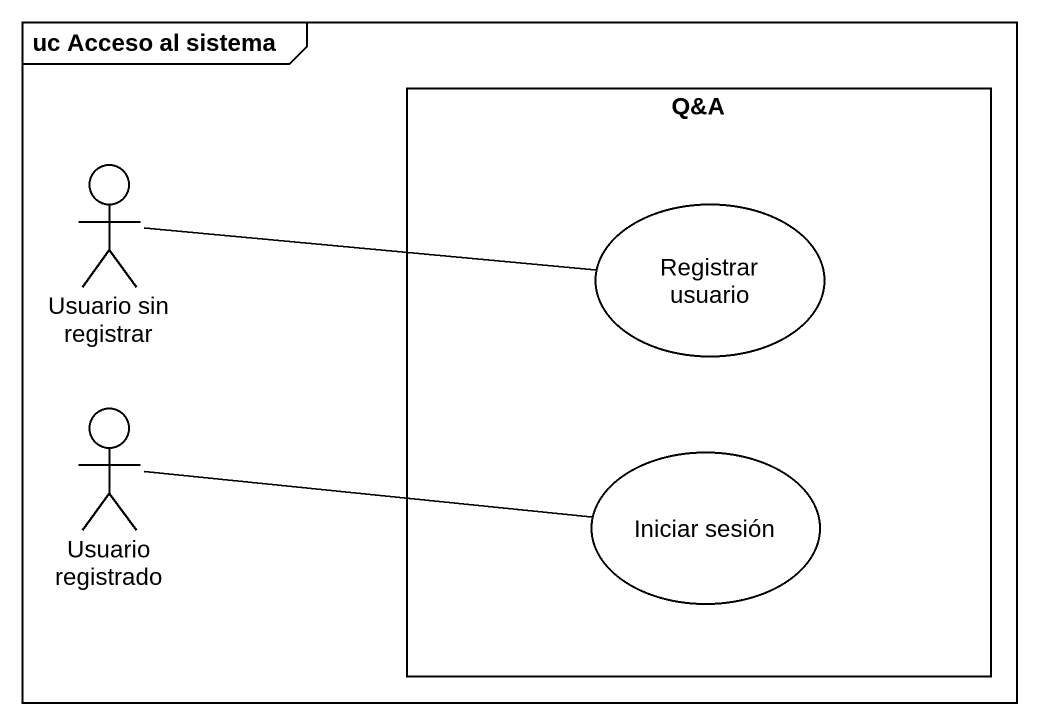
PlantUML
@startuml
mainframe uc Acceso al sistema
actor "Usuario sin registrar" as Usuario_sin_registrar #FFFFFF
rectangle "Q&A" as Q_A {
  usecase "Registrar usuario" as Registrar_usuario #FFFFFF
  usecase "Iniciar sesión" as Iniciar_sesión #FFFFFF
}
actor "Usuario registrado" as Usuario_registrado #FFFFFF
Usuario_sin_registrar -right- Registrar_usuario
Usuario_registrado -right- Iniciar_sesión
@enduml
